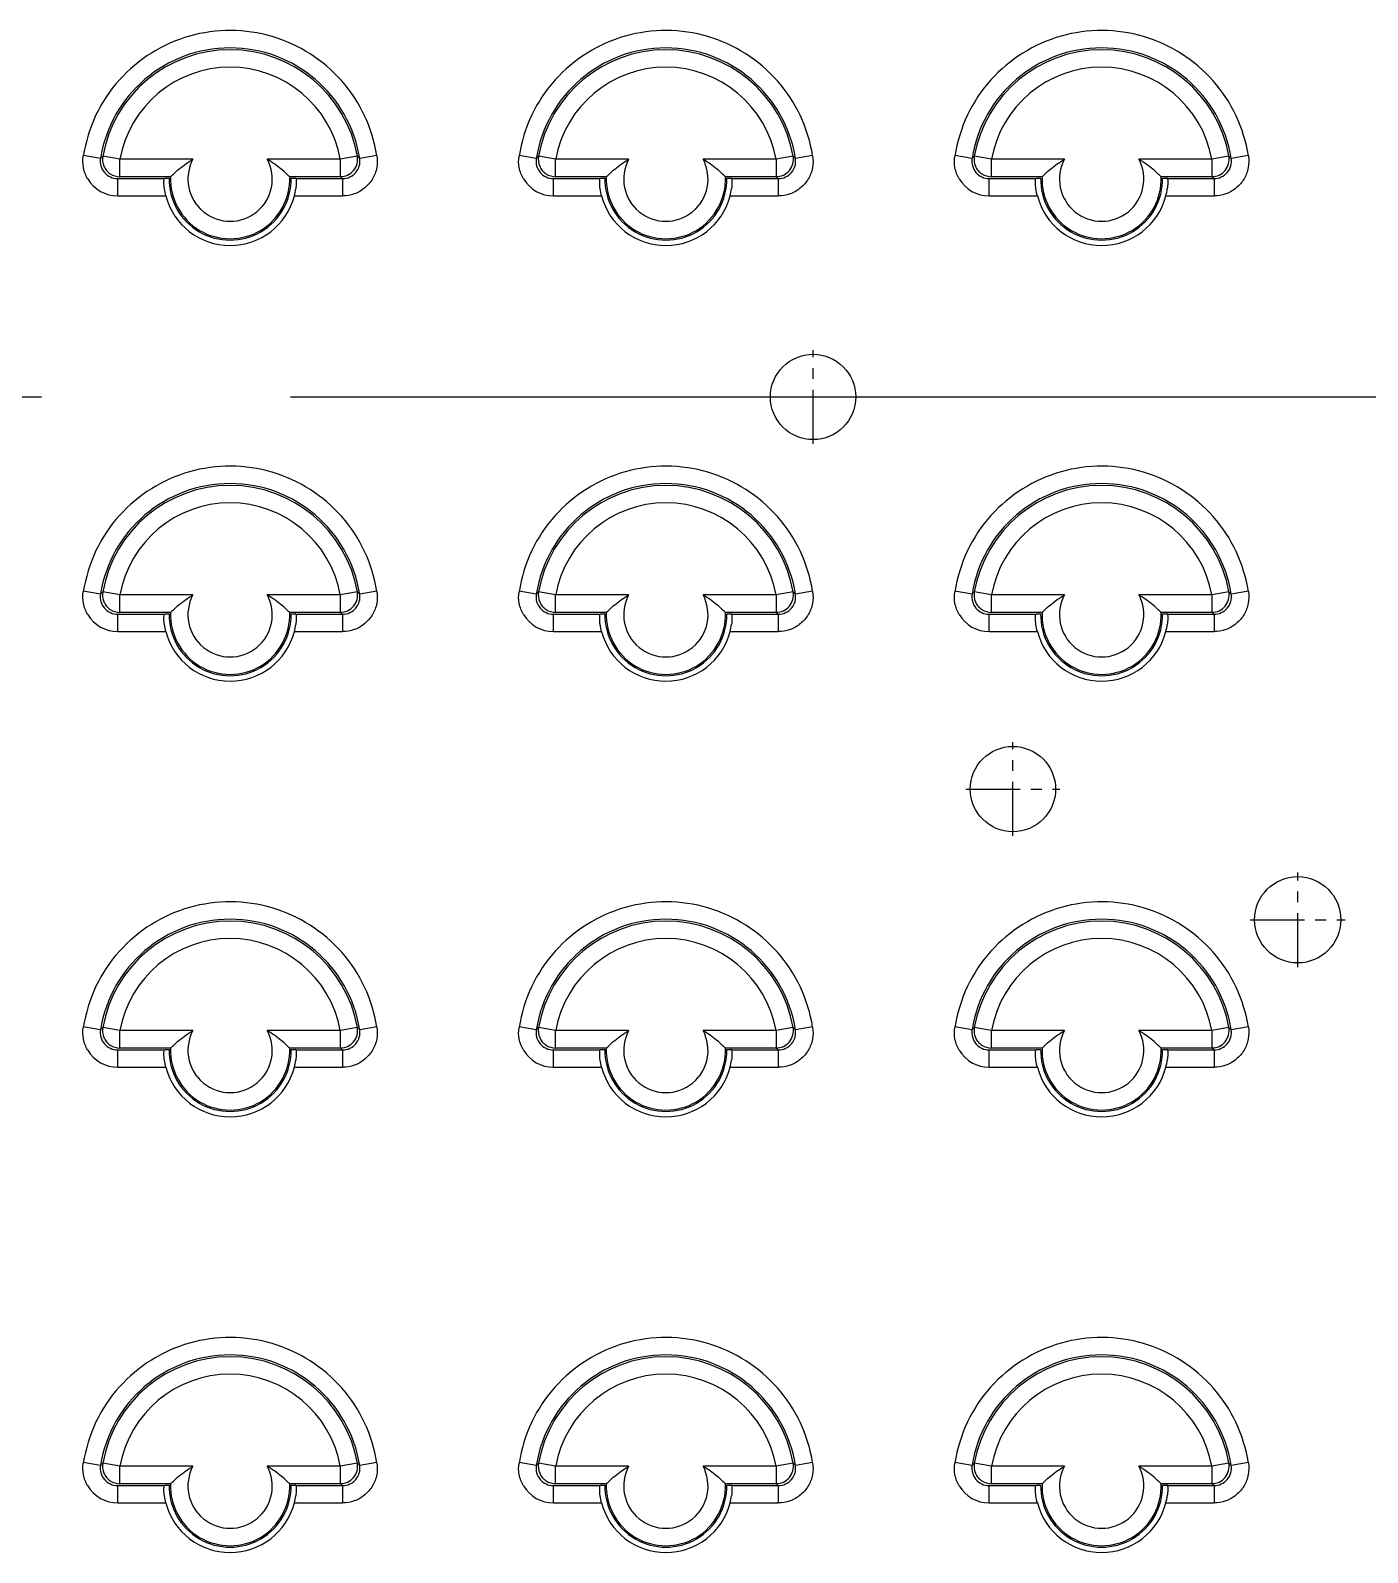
# Model space of a CAD drawing. Header units: millimetres. Extents: x 2151 to 2806, y 681 to 1136.
# Drawn here: x 2630.88 to 2661.57, y 843.07 to 878.01 of the extents above; entities that cross this region are included whole.
import ezdxf

# ---------------------------------------------------------------- set-up
doc = ezdxf.new("R2010")
doc.units = ezdxf.units.MM
doc.linetypes.add('CENTER', pattern=[50.8, 31.75, -6.35, 6.35, -6.35])

msp = doc.modelspace()

# ---------------------------------------------------------------- linework, layer by layer
at = {"color": 7, "linetype": 'Continuous'}
for p, q in [((2632.489, 875.072), (2632.094, 875.136)), ((2632.934, 875.052), (2632.541, 875.123)), ((2634.608, 875.052), (2632.934, 875.052)), ((2632.934, 874.652), (2632.934, 875.052)), ((2637.99, 875.052), (2636.317, 875.052)), ((2638.385, 875.123), (2637.991, 875.052)), ((2637.991, 875.052), (2637.991, 874.652)), ((2638.831, 875.136), (2638.437, 875.072)), ((2642.489, 875.072), (2642.094, 875.136)), ((2642.934, 875.052), (2642.541, 875.123)), ((2644.608, 875.052), (2642.934, 875.052)), ((2642.934, 874.652), (2642.934, 875.052)), ((2647.99, 875.052), (2646.317, 875.052)), ((2648.385, 875.123), (2647.991, 875.052)), ((2647.991, 875.052), (2647.991, 874.652)), ((2648.831, 875.136), (2648.437, 875.072)), ((2652.489, 875.072), (2652.094, 875.136)), ((2652.934, 875.052), (2652.541, 875.123)), ((2654.608, 875.052), (2652.934, 875.052)), ((2652.934, 874.652), (2652.934, 875.052)), ((2657.99, 875.052), (2656.317, 875.052)), ((2658.385, 875.123), (2657.991, 875.052)), ((2657.991, 875.052), (2657.991, 874.652)), ((2658.831, 875.136), (2658.437, 875.072)), ((2632.883, 874.609), (2633.952, 874.609)), ((2632.883, 874.21), (2632.883, 874.609)), ((2634.096, 874.652), (2632.934, 874.652)), ((2633.963, 874.62), (2634.063, 874.62)), ((2637.991, 874.652), (2636.83, 874.652)), ((2636.862, 874.62), (2636.962, 874.62)), ((2636.974, 874.609), (2638.042, 874.609)), ((2638.042, 874.609), (2638.042, 874.21)), ((2642.883, 874.609), (2643.952, 874.609)), ((2642.883, 874.21), (2642.883, 874.609)), ((2644.096, 874.652), (2642.934, 874.652)), ((2643.963, 874.62), (2644.063, 874.62)), ((2647.991, 874.652), (2646.83, 874.652)), ((2646.862, 874.62), (2646.962, 874.62)), ((2646.974, 874.609), (2648.042, 874.609)), ((2648.042, 874.609), (2648.042, 874.21)), ((2652.883, 874.609), (2653.952, 874.609)), ((2652.883, 874.21), (2652.883, 874.609)), ((2654.096, 874.652), (2652.934, 874.652)), ((2653.963, 874.62), (2654.063, 874.62)), ((2657.991, 874.652), (2656.83, 874.652)), ((2656.862, 874.62), (2656.962, 874.62)), ((2656.974, 874.609), (2658.042, 874.609)), ((2658.042, 874.609), (2658.042, 874.21)), ((2632.883, 874.21), (2633.988, 874.21)), ((2636.937, 874.21), (2638.042, 874.21)), ((2642.883, 874.21), (2643.988, 874.21)), ((2646.937, 874.21), (2648.042, 874.21)), ((2652.883, 874.21), (2653.988, 874.21)), ((2656.937, 874.21), (2658.042, 874.21)), ((2632.489, 865.072), (2632.094, 865.136)), ((2632.934, 865.052), (2632.541, 865.123)), ((2638.385, 865.123), (2637.991, 865.052)), ((2638.831, 865.136), (2638.437, 865.072)), ((2642.489, 865.072), (2642.094, 865.136)), ((2642.934, 865.052), (2642.541, 865.123)), ((2648.385, 865.123), (2647.991, 865.052)), ((2648.831, 865.136), (2648.437, 865.072)), ((2652.489, 865.072), (2652.094, 865.136)), ((2652.934, 865.052), (2652.541, 865.123)), ((2658.385, 865.123), (2657.991, 865.052)), ((2658.831, 865.136), (2658.437, 865.072)), ((2634.608, 865.052), (2632.934, 865.052)), ((2632.934, 864.652), (2632.934, 865.052)), ((2637.99, 865.052), (2636.317, 865.052)), ((2637.991, 865.052), (2637.991, 864.652)), ((2644.608, 865.052), (2642.934, 865.052)), ((2642.934, 864.652), (2642.934, 865.052)), ((2647.99, 865.052), (2646.317, 865.052)), ((2647.991, 865.052), (2647.991, 864.652)), ((2654.608, 865.052), (2652.934, 865.052)), ((2652.934, 864.652), (2652.934, 865.052)), ((2657.99, 865.052), (2656.317, 865.052)), ((2657.991, 865.052), (2657.991, 864.652)), ((2632.883, 864.609), (2633.952, 864.609)), ((2632.883, 864.21), (2632.883, 864.609)), ((2634.096, 864.652), (2632.934, 864.652)), ((2633.963, 864.62), (2634.063, 864.62)), ((2637.991, 864.652), (2636.83, 864.652)), ((2636.862, 864.62), (2636.962, 864.62)), ((2636.974, 864.609), (2638.042, 864.609)), ((2638.042, 864.609), (2638.042, 864.21)), ((2642.883, 864.609), (2643.952, 864.609)), ((2642.883, 864.21), (2642.883, 864.609)), ((2644.096, 864.652), (2642.934, 864.652)), ((2643.963, 864.62), (2644.063, 864.62)), ((2647.991, 864.652), (2646.83, 864.652)), ((2646.862, 864.62), (2646.962, 864.62)), ((2646.974, 864.609), (2648.042, 864.609)), ((2648.042, 864.609), (2648.042, 864.21)), ((2652.883, 864.609), (2653.952, 864.609)), ((2652.883, 864.21), (2652.883, 864.609)), ((2654.096, 864.652), (2652.934, 864.652)), ((2653.963, 864.62), (2654.063, 864.62)), ((2657.991, 864.652), (2656.83, 864.652)), ((2656.862, 864.62), (2656.962, 864.62)), ((2656.974, 864.609), (2658.042, 864.609)), ((2658.042, 864.609), (2658.042, 864.21)), ((2632.883, 864.21), (2633.988, 864.21)), ((2636.937, 864.21), (2638.042, 864.21)), ((2642.883, 864.21), (2643.988, 864.21)), ((2646.937, 864.21), (2648.042, 864.21)), ((2652.883, 864.21), (2653.988, 864.21)), ((2656.937, 864.21), (2658.042, 864.21)), ((2632.489, 855.072), (2632.094, 855.136)), ((2632.934, 855.052), (2632.541, 855.123)), ((2634.608, 855.052), (2632.934, 855.052)), ((2632.934, 854.652), (2632.934, 855.052)), ((2637.99, 855.052), (2636.317, 855.052)), ((2638.385, 855.123), (2637.991, 855.052)), ((2637.991, 855.052), (2637.991, 854.652)), ((2638.831, 855.136), (2638.437, 855.072)), ((2642.489, 855.072), (2642.094, 855.136)), ((2642.934, 855.052), (2642.541, 855.123)), ((2644.608, 855.052), (2642.934, 855.052)), ((2642.934, 854.652), (2642.934, 855.052)), ((2647.99, 855.052), (2646.317, 855.052)), ((2648.385, 855.123), (2647.991, 855.052)), ((2647.991, 855.052), (2647.991, 854.652)), ((2648.831, 855.136), (2648.437, 855.072)), ((2652.489, 855.072), (2652.094, 855.136)), ((2652.934, 855.052), (2652.541, 855.123)), ((2654.608, 855.052), (2652.934, 855.052)), ((2652.934, 854.652), (2652.934, 855.052)), ((2657.99, 855.052), (2656.317, 855.052)), ((2658.385, 855.123), (2657.991, 855.052)), ((2657.991, 855.052), (2657.991, 854.652)), ((2658.831, 855.136), (2658.437, 855.072)), ((2632.883, 854.609), (2633.952, 854.609)), ((2632.883, 854.21), (2632.883, 854.609)), ((2634.096, 854.652), (2632.934, 854.652)), ((2633.963, 854.62), (2634.063, 854.62)), ((2637.991, 854.652), (2636.83, 854.652)), ((2636.862, 854.62), (2636.962, 854.62)), ((2636.974, 854.609), (2638.042, 854.609)), ((2638.042, 854.609), (2638.042, 854.21)), ((2642.883, 854.609), (2643.952, 854.609)), ((2642.883, 854.21), (2642.883, 854.609)), ((2644.096, 854.652), (2642.934, 854.652)), ((2643.963, 854.62), (2644.063, 854.62)), ((2647.991, 854.652), (2646.83, 854.652)), ((2646.862, 854.62), (2646.962, 854.62)), ((2646.974, 854.609), (2648.042, 854.609)), ((2648.042, 854.609), (2648.042, 854.21)), ((2652.883, 854.609), (2653.952, 854.609)), ((2652.883, 854.21), (2652.883, 854.609)), ((2654.096, 854.652), (2652.934, 854.652)), ((2653.963, 854.62), (2654.063, 854.62)), ((2657.991, 854.652), (2656.83, 854.652)), ((2656.862, 854.62), (2656.962, 854.62)), ((2656.974, 854.609), (2658.042, 854.609)), ((2658.042, 854.609), (2658.042, 854.21)), ((2632.883, 854.21), (2633.988, 854.21)), ((2636.937, 854.21), (2638.042, 854.21)), ((2642.883, 854.21), (2643.988, 854.21)), ((2646.937, 854.21), (2648.042, 854.21)), ((2652.883, 854.21), (2653.988, 854.21)), ((2656.937, 854.21), (2658.042, 854.21)), ((2632.489, 845.072), (2632.094, 845.136)), ((2632.934, 845.052), (2632.541, 845.123)), ((2634.608, 845.052), (2632.934, 845.052)), ((2632.934, 844.652), (2632.934, 845.052)), ((2637.99, 845.052), (2636.317, 845.052)), ((2638.385, 845.123), (2637.991, 845.052)), ((2637.991, 845.052), (2637.991, 844.652)), ((2638.831, 845.136), (2638.437, 845.072)), ((2642.489, 845.072), (2642.094, 845.136)), ((2642.934, 845.052), (2642.541, 845.123)), ((2644.608, 845.052), (2642.934, 845.052)), ((2642.934, 844.652), (2642.934, 845.052)), ((2647.99, 845.052), (2646.317, 845.052)), ((2648.385, 845.123), (2647.991, 845.052)), ((2647.991, 845.052), (2647.991, 844.652)), ((2648.831, 845.136), (2648.437, 845.072)), ((2652.489, 845.072), (2652.094, 845.136)), ((2652.934, 845.052), (2652.541, 845.123)), ((2654.608, 845.052), (2652.934, 845.052)), ((2652.934, 844.652), (2652.934, 845.052)), ((2657.99, 845.052), (2656.317, 845.052)), ((2658.385, 845.123), (2657.991, 845.052)), ((2657.991, 845.052), (2657.991, 844.652)), ((2658.831, 845.136), (2658.437, 845.072)), ((2632.883, 844.609), (2633.952, 844.609)), ((2632.883, 844.21), (2632.883, 844.609)), ((2634.096, 844.652), (2632.934, 844.652)), ((2633.963, 844.62), (2634.063, 844.62)), ((2637.991, 844.652), (2636.83, 844.652)), ((2636.862, 844.62), (2636.962, 844.62)), ((2636.974, 844.609), (2638.042, 844.609)), ((2638.042, 844.609), (2638.042, 844.21)), ((2642.883, 844.609), (2643.952, 844.609)), ((2642.883, 844.21), (2642.883, 844.609)), ((2644.096, 844.652), (2642.934, 844.652)), ((2643.963, 844.62), (2644.063, 844.62)), ((2647.991, 844.652), (2646.83, 844.652)), ((2646.862, 844.62), (2646.962, 844.62)), ((2646.974, 844.609), (2648.042, 844.609)), ((2648.042, 844.609), (2648.042, 844.21)), ((2652.883, 844.609), (2653.952, 844.609)), ((2652.883, 844.21), (2652.883, 844.609)), ((2654.096, 844.652), (2652.934, 844.652)), ((2653.963, 844.62), (2654.063, 844.62)), ((2657.991, 844.652), (2656.83, 844.652)), ((2656.862, 844.62), (2656.962, 844.62)), ((2656.974, 844.609), (2658.042, 844.609)), ((2658.042, 844.609), (2658.042, 844.21)), ((2632.883, 844.21), (2633.988, 844.21)), ((2636.937, 844.21), (2638.042, 844.21)), ((2642.883, 844.21), (2643.988, 844.21)), ((2646.937, 844.21), (2648.042, 844.21)), ((2652.883, 844.21), (2653.988, 844.21)), ((2656.937, 844.21), (2658.042, 844.21))]:
    msp.add_line(p, q, dxfattribs=at)
at = {"color": 1, "linetype": 'CENTER', "ltscale": 0.039162}
for p, q in [((2648.841, 868.519), (2648.841, 870.673)), ((2647.764, 869.596), (2649.918, 869.596)), ((2653.427, 859.519), (2653.427, 861.673)), ((2652.35, 860.596), (2654.504, 860.596)), ((2659.963, 856.507), (2659.963, 858.684)), ((2658.874, 857.596), (2661.051, 857.596))]:
    msp.add_line(p, q, dxfattribs=at)
at = {"color": 1, "linetype": 'CENTER', "ltscale": 0.9}
msp.add_line((2499.688, 869.596), (2726.342, 869.596), dxfattribs=at)
at = {"color": 7, "linetype": 'Continuous'}
for centre in [(2648.841, 869.596), (2653.427, 860.596)]:
    msp.add_circle(centre, 0.979, dxfattribs=at)
at = {"color": 3, "linetype": 'Continuous'}
msp.add_circle((2659.963, 857.596), 0.99, dxfattribs=at)
at = {"color": 7, "linetype": 'Continuous'}
for centre, radius, start, end in [((2635.463, 874.596), 3.012, 9.1024, 170.8976), ((2635.463, 874.596), 2.969, 10.2257, 169.7742), ((2645.463, 874.596), 3.012, 9.1024, 170.8976), ((2645.463, 874.596), 2.969, 10.2257, 169.7742), ((2655.463, 874.596), 3.012, 9.1024, 170.8976), ((2655.463, 874.596), 2.969, 10.2257, 169.7742), ((2635.463, 874.596), 2.569, 10.2285, 169.7732), ((2645.463, 874.596), 2.569, 10.2285, 169.7732), ((2655.463, 874.596), 2.569, 10.2285, 169.7732), ((2632.882, 875.008), 0.399, 170.8764, 270.1536), ((2637.946, 869.504), 7.797, 133.8922, 134.426), ((2635.463, 874.596), 0.968, 151.8984, 28.1016), ((2637.99, 875.053), 0.4, 270.104, 10.1219), ((2638.043, 875.008), 0.399, 269.8554, 9.2464), ((2633.102, 869.63), 7.621, 45.5706, 46.1167), ((2642.882, 875.008), 0.399, 170.8764, 270.1536), ((2647.946, 869.504), 7.797, 133.8922, 134.426), ((2645.463, 874.596), 0.968, 151.8984, 28.1016), ((2647.99, 875.053), 0.4, 270.104, 10.1219), ((2648.043, 875.008), 0.399, 269.8554, 9.2464), ((2643.102, 869.63), 7.621, 45.5706, 46.1167), ((2652.882, 875.008), 0.399, 170.8764, 270.1536), ((2657.946, 869.504), 7.797, 133.8922, 134.426), ((2655.463, 874.596), 0.968, 151.8984, 28.1016), ((2657.99, 875.053), 0.4, 270.104, 10.1219), ((2658.043, 875.008), 0.399, 269.8554, 9.2464), ((2653.102, 869.63), 7.621, 45.5706, 46.1167), ((2632.884, 875.01), 0.8, 210.5745, 269.9782), ((2635.463, 874.596), 1.4, 178.9995, 1.0005), ((2635.463, 874.596), 1.368, 177.6389, 2.3611), ((2633.995, 871.604), 4.232, 45.2554, 45.4667), ((2633.525, 869.31), 6.963, 49.5552, 50.1022), ((2642.884, 875.01), 0.8, 210.5745, 269.9782), ((2645.463, 874.596), 1.4, 178.9995, 1.0005), ((2645.463, 874.596), 1.368, 177.6389, 2.3611), ((2643.995, 871.604), 4.232, 45.2554, 45.4667), ((2643.525, 869.31), 6.963, 49.5552, 50.1022), ((2652.884, 875.01), 0.8, 210.5745, 269.9782), ((2655.463, 874.596), 1.4, 178.9995, 1.0005), ((2655.463, 874.596), 1.368, 177.6389, 2.3611), ((2653.995, 871.604), 4.232, 45.2554, 45.4667), ((2653.525, 869.31), 6.963, 49.5552, 50.1022), ((2635.463, 874.596), 1.524, 194.6781, 345.3219), ((2635.662, 874.545), 1.319, 345.2528, 352.688), ((2645.463, 874.596), 1.524, 194.6781, 345.3219), ((2645.662, 874.545), 1.319, 345.2528, 352.688), ((2655.463, 874.596), 1.524, 194.6781, 345.3219), ((2655.662, 874.545), 1.319, 345.2528, 352.688), ((2635.463, 864.596), 3.012, 9.1024, 170.8976), ((2635.463, 864.596), 2.969, 10.2257, 169.7742), ((2645.463, 864.596), 3.012, 9.1024, 170.8976), ((2645.463, 864.596), 2.969, 10.2257, 169.7742), ((2655.463, 864.596), 3.012, 9.1024, 170.8976), ((2655.463, 864.596), 2.969, 10.2257, 169.7742), ((2635.463, 864.596), 2.569, 10.2285, 169.7732), ((2645.463, 864.596), 2.569, 10.2285, 169.7732), ((2655.463, 864.596), 2.569, 10.2285, 169.7732), ((2632.882, 865.008), 0.399, 170.8764, 270.1536), ((2637.946, 859.504), 7.797, 133.8922, 134.426), ((2637.99, 865.053), 0.4, 270.104, 10.1219), ((2638.043, 865.008), 0.399, 269.8554, 9.2464), ((2633.102, 859.63), 7.621, 45.5706, 46.1167), ((2642.882, 865.008), 0.399, 170.8764, 270.1536), ((2647.946, 859.504), 7.797, 133.8922, 134.426), ((2647.99, 865.053), 0.4, 270.104, 10.1219), ((2648.043, 865.008), 0.399, 269.8554, 9.2464), ((2643.102, 859.63), 7.621, 45.5706, 46.1167), ((2652.882, 865.008), 0.399, 170.8764, 270.1536), ((2657.946, 859.504), 7.797, 133.8922, 134.426), ((2657.99, 865.053), 0.4, 270.104, 10.1219), ((2658.043, 865.008), 0.399, 269.8554, 9.2464), ((2653.102, 859.63), 7.621, 45.5706, 46.1167), ((2635.463, 864.596), 0.968, 151.8984, 28.1016), ((2645.463, 864.596), 0.968, 151.8984, 28.1016), ((2655.463, 864.596), 0.968, 151.8984, 28.1016), ((2632.884, 865.01), 0.8, 210.5745, 269.9782), ((2635.463, 864.596), 1.4, 178.9995, 1.0005), ((2635.463, 864.596), 1.368, 177.6389, 2.3611), ((2635.662, 864.545), 1.319, 345.2528, 352.688), ((2633.995, 861.604), 4.232, 45.2554, 45.4667), ((2633.525, 859.31), 6.963, 49.5552, 50.1022), ((2642.884, 865.01), 0.8, 210.5745, 269.9782), ((2645.463, 864.596), 1.4, 178.9995, 1.0005), ((2645.463, 864.596), 1.368, 177.6389, 2.3611), ((2645.662, 864.545), 1.319, 345.2528, 352.688), ((2643.995, 861.604), 4.232, 45.2554, 45.4667), ((2643.525, 859.31), 6.963, 49.5552, 50.1022), ((2652.884, 865.01), 0.8, 210.5745, 269.9782), ((2655.463, 864.596), 1.4, 178.9995, 1.0005), ((2655.463, 864.596), 1.368, 177.6389, 2.3611), ((2655.662, 864.545), 1.319, 345.2528, 352.688), ((2653.995, 861.604), 4.232, 45.2554, 45.4667), ((2653.525, 859.31), 6.963, 49.5552, 50.1022), ((2635.463, 864.596), 1.524, 194.6781, 345.3219), ((2645.463, 864.596), 1.524, 194.6781, 345.3219), ((2655.463, 864.596), 1.524, 194.6781, 345.3219), ((2635.463, 854.596), 3.012, 9.1024, 170.8976), ((2635.463, 854.596), 2.969, 10.2257, 169.7742), ((2645.463, 854.596), 3.012, 9.1024, 170.8976), ((2645.463, 854.596), 2.969, 10.2257, 169.7742), ((2655.463, 854.596), 3.012, 9.1024, 170.8976), ((2655.463, 854.596), 2.969, 10.2257, 169.7742), ((2635.463, 854.596), 2.569, 10.2285, 169.7732), ((2645.463, 854.596), 2.569, 10.2285, 169.7732), ((2655.463, 854.596), 2.569, 10.2285, 169.7732), ((2632.882, 855.008), 0.399, 170.8764, 270.1536), ((2637.946, 849.504), 7.797, 133.8922, 134.426), ((2635.463, 854.596), 0.968, 151.8984, 28.1016), ((2637.99, 855.053), 0.4, 270.104, 10.1219), ((2638.043, 855.008), 0.399, 269.8554, 9.2464), ((2633.102, 849.63), 7.621, 45.5706, 46.1167), ((2642.882, 855.008), 0.399, 170.8764, 270.1536), ((2647.946, 849.504), 7.797, 133.8922, 134.426), ((2645.463, 854.596), 0.968, 151.8984, 28.1016), ((2647.99, 855.053), 0.4, 270.104, 10.1219), ((2648.043, 855.008), 0.399, 269.8554, 9.2464), ((2643.102, 849.63), 7.621, 45.5706, 46.1167), ((2652.882, 855.008), 0.399, 170.8764, 270.1536), ((2657.946, 849.504), 7.797, 133.8922, 134.426), ((2655.463, 854.596), 0.968, 151.8984, 28.1016), ((2657.99, 855.053), 0.4, 270.104, 10.1219), ((2658.043, 855.008), 0.399, 269.8554, 9.2464), ((2653.102, 849.63), 7.621, 45.5706, 46.1167), ((2632.884, 855.01), 0.8, 210.5745, 269.9782), ((2635.463, 854.596), 1.4, 178.9995, 1.0005), ((2635.463, 854.596), 1.368, 177.6389, 2.3611), ((2633.995, 851.604), 4.232, 45.2554, 45.4667), ((2633.525, 849.31), 6.963, 49.5552, 50.1022), ((2642.884, 855.01), 0.8, 210.5745, 269.9782), ((2645.463, 854.596), 1.4, 178.9995, 1.0005), ((2645.463, 854.596), 1.368, 177.6389, 2.3611), ((2643.995, 851.604), 4.232, 45.2554, 45.4667), ((2643.525, 849.31), 6.963, 49.5552, 50.1022), ((2652.884, 855.01), 0.8, 210.5745, 269.9782), ((2655.463, 854.596), 1.4, 178.9995, 1.0005), ((2655.463, 854.596), 1.368, 177.6389, 2.3611), ((2653.995, 851.604), 4.232, 45.2554, 45.4667), ((2653.525, 849.31), 6.963, 49.5552, 50.1022), ((2635.662, 854.545), 1.319, 345.2528, 352.688), ((2645.662, 854.545), 1.319, 345.2528, 352.688), ((2655.662, 854.545), 1.319, 345.2528, 352.688), ((2635.463, 854.596), 1.524, 194.6781, 345.3219), ((2645.463, 854.596), 1.524, 194.6781, 345.3219), ((2655.463, 854.596), 1.524, 194.6781, 345.3219), ((2635.463, 844.596), 3.012, 9.1024, 170.8976), ((2645.463, 844.596), 3.012, 9.1024, 170.8976), ((2655.463, 844.596), 3.012, 9.1024, 170.8976), ((2635.463, 844.596), 2.969, 10.2257, 169.7742), ((2645.463, 844.596), 2.969, 10.2257, 169.7742), ((2655.463, 844.596), 2.969, 10.2257, 169.7742), ((2635.463, 844.596), 2.569, 10.2285, 169.7732), ((2645.463, 844.596), 2.569, 10.2285, 169.7732), ((2655.463, 844.596), 2.569, 10.2285, 169.7732), ((2632.882, 845.008), 0.399, 170.8764, 270.1536), ((2637.946, 839.504), 7.797, 133.8922, 134.426), ((2635.463, 844.596), 0.968, 151.8984, 28.1016), ((2637.99, 845.053), 0.4, 270.104, 10.1219), ((2638.043, 845.008), 0.399, 269.8554, 9.2464), ((2633.102, 839.63), 7.621, 45.5706, 46.1167), ((2642.882, 845.008), 0.399, 170.8764, 270.1536), ((2647.946, 839.504), 7.797, 133.8922, 134.426), ((2645.463, 844.596), 0.968, 151.8984, 28.1016), ((2647.99, 845.053), 0.4, 270.104, 10.1219), ((2648.043, 845.008), 0.399, 269.8554, 9.2464), ((2643.102, 839.63), 7.621, 45.5706, 46.1167), ((2652.882, 845.008), 0.399, 170.8764, 270.1536), ((2657.946, 839.504), 7.797, 133.8922, 134.426), ((2655.463, 844.596), 0.968, 151.8984, 28.1016), ((2657.99, 845.053), 0.4, 270.104, 10.1219), ((2658.043, 845.008), 0.399, 269.8554, 9.2464), ((2653.102, 839.63), 7.621, 45.5706, 46.1167), ((2632.884, 845.01), 0.8, 210.5745, 269.9783), ((2635.463, 844.596), 1.4, 178.9995, 1.0005), ((2635.463, 844.596), 1.368, 177.6389, 2.3611), ((2633.995, 841.604), 4.232, 45.2554, 45.4667), ((2633.525, 839.31), 6.963, 49.5552, 50.1022), ((2642.884, 845.01), 0.8, 210.5745, 269.9782), ((2645.463, 844.596), 1.4, 178.9995, 1.0005), ((2645.463, 844.596), 1.368, 177.6389, 2.3611), ((2643.995, 841.604), 4.232, 45.2554, 45.4667), ((2643.525, 839.31), 6.963, 49.5552, 50.1022), ((2652.884, 845.01), 0.8, 210.5745, 269.9782), ((2655.463, 844.596), 1.4, 178.9995, 1.0005), ((2655.463, 844.596), 1.368, 177.6389, 2.3611), ((2653.995, 841.604), 4.232, 45.2554, 45.4667), ((2653.525, 839.31), 6.963, 49.5552, 50.1022), ((2635.463, 844.596), 1.524, 194.6781, 345.3219), ((2635.662, 844.545), 1.319, 345.2528, 352.688), ((2645.463, 844.596), 1.524, 194.6781, 345.3219), ((2645.662, 844.545), 1.319, 345.2528, 352.688), ((2655.463, 844.596), 1.524, 194.6781, 345.3219), ((2655.662, 844.545), 1.319, 345.2528, 352.688)]:
    msp.add_arc(centre, radius, start, end, dxfattribs=at)
for points, start_tangent, end_tangent in [([(2638.831, 875.133), (2638.549, 876.05), (2638.024, 876.85), (2637.297, 877.472), (2636.426, 877.869), (2635.479, 878.007), (2634.531, 877.878), (2633.656, 877.49), (2632.924, 876.875), (2632.385, 876.069), (2632.094, 875.121)], (-0.1582, 0.987407), (-0.1582, -0.987407)), ([(2648.831, 875.133), (2648.549, 876.05), (2648.024, 876.85), (2647.297, 877.472), (2646.426, 877.869), (2645.479, 878.007), (2644.531, 877.878), (2643.656, 877.49), (2642.924, 876.875), (2642.385, 876.069), (2642.094, 875.121)], (-0.1582, 0.987407), (-0.1582, -0.987407)), ([(2658.831, 875.133), (2658.549, 876.05), (2658.024, 876.85), (2657.297, 877.472), (2656.426, 877.869), (2655.479, 878.007), (2654.531, 877.878), (2653.656, 877.49), (2652.924, 876.875), (2652.385, 876.069), (2652.094, 875.121)], (-0.1582, 0.987407), (-0.1582, -0.987407)), ([(2632.195, 874.603), (2632.098, 874.86), (2632.094, 875.121)], (-0.508458, 0.861087), (0.158023, 0.987435)), ([(2632.541, 875.123), (2632.567, 874.895), (2632.628, 874.796)], (-0.179302, -0.983794), (0.641293, -0.767296)), ([(2634.096, 874.652), (2634.161, 874.713), (2634.29, 874.826), (2634.446, 874.945), (2634.608, 875.052)], (0.721525, 0.692388), (0.857623, 0.514278)), ([(2636.83, 874.652), (2636.764, 874.713), (2636.635, 874.826), (2636.479, 874.945), (2636.317, 875.052)], (-0.721525, 0.692388), (-0.857623, 0.514278)), ([(2638.831, 875.133), (2638.827, 874.86), (2638.731, 874.603), (2638.551, 874.393), (2638.313, 874.257), (2638.042, 874.21)], (0.158024, -0.987435), (-1, -0.000075)), ([(2642.195, 874.603), (2642.098, 874.86), (2642.094, 875.121)], (-0.508458, 0.861087), (0.158023, 0.987435)), ([(2642.541, 875.123), (2642.567, 874.895), (2642.628, 874.796)], (-0.179302, -0.983794), (0.641293, -0.767296)), ([(2644.096, 874.652), (2644.161, 874.713), (2644.29, 874.826), (2644.446, 874.945), (2644.608, 875.052)], (0.721525, 0.692388), (0.857623, 0.514278)), ([(2646.83, 874.652), (2646.764, 874.713), (2646.635, 874.826), (2646.479, 874.945), (2646.317, 875.052)], (-0.721525, 0.692388), (-0.857623, 0.514278)), ([(2648.831, 875.133), (2648.827, 874.86), (2648.731, 874.603), (2648.551, 874.393), (2648.313, 874.257), (2648.042, 874.21)], (0.158024, -0.987435), (-1, -0.000075)), ([(2652.195, 874.603), (2652.098, 874.86), (2652.094, 875.121)], (-0.508458, 0.861087), (0.158023, 0.987435)), ([(2652.541, 875.123), (2652.567, 874.895), (2652.628, 874.796)], (-0.179302, -0.983794), (0.641293, -0.767296)), ([(2654.096, 874.652), (2654.161, 874.713), (2654.29, 874.826), (2654.446, 874.945), (2654.608, 875.052)], (0.721525, 0.692388), (0.857623, 0.514278)), ([(2656.83, 874.652), (2656.764, 874.713), (2656.635, 874.826), (2656.479, 874.945), (2656.317, 875.052)], (-0.721525, 0.692388), (-0.857623, 0.514278)), ([(2658.831, 875.133), (2658.827, 874.86), (2658.731, 874.603), (2658.551, 874.393), (2658.313, 874.257), (2658.042, 874.21)], (0.158024, -0.987435), (-1, -0.000075)), ([(2632.628, 874.796), (2632.714, 874.719), (2632.934, 874.652)], (0.641293, -0.767296), (0.999989, -0.004602)), ([(2633.988, 874.21), (2633.955, 874.377), (2633.945, 874.515), (2633.949, 874.596)], (-0.253388, 0.967365), (0.12877, 0.991674)), ([(2633.949, 874.596), (2633.952, 874.609)], (0.12877, 0.991674), (0.710254, 0.703945)), ([(2636.977, 874.596), (2636.98, 874.515), (2636.97, 874.377)], (0.12877, -0.991674), (-0.125954, -0.992036)), ([(2642.628, 874.796), (2642.714, 874.719), (2642.934, 874.652)], (0.641293, -0.767296), (0.999989, -0.004602)), ([(2643.988, 874.21), (2643.955, 874.377), (2643.945, 874.515), (2643.949, 874.596)], (-0.253388, 0.967365), (0.12877, 0.991674)), ([(2643.949, 874.596), (2643.952, 874.609)], (0.12877, 0.991674), (0.710254, 0.703945)), ([(2646.977, 874.596), (2646.98, 874.515), (2646.97, 874.377)], (0.12877, -0.991674), (-0.125954, -0.992036)), ([(2652.628, 874.796), (2652.714, 874.719), (2652.934, 874.652)], (0.641293, -0.767296), (0.999989, -0.004602)), ([(2653.988, 874.21), (2653.955, 874.377), (2653.945, 874.515), (2653.949, 874.596)], (-0.253388, 0.967365), (0.12877, 0.991674)), ([(2653.949, 874.596), (2653.952, 874.609)], (0.12877, 0.991674), (0.710254, 0.703945)), ([(2656.977, 874.596), (2656.98, 874.515), (2656.97, 874.377)], (0.12877, -0.991674), (-0.125954, -0.992036)), ([(2638.831, 865.133), (2638.549, 866.05), (2638.024, 866.85), (2637.297, 867.472), (2636.426, 867.869), (2635.479, 868.007), (2634.531, 867.878), (2633.656, 867.49), (2632.924, 866.875), (2632.385, 866.069), (2632.094, 865.121)], (-0.1582, 0.987407), (-0.1582, -0.987407)), ([(2648.831, 865.133), (2648.549, 866.05), (2648.024, 866.85), (2647.297, 867.472), (2646.426, 867.869), (2645.479, 868.007), (2644.531, 867.878), (2643.656, 867.49), (2642.924, 866.875), (2642.385, 866.069), (2642.094, 865.121)], (-0.1582, 0.987407), (-0.1582, -0.987407)), ([(2658.831, 865.133), (2658.549, 866.05), (2658.024, 866.85), (2657.297, 867.472), (2656.426, 867.869), (2655.479, 868.007), (2654.531, 867.878), (2653.656, 867.49), (2652.924, 866.875), (2652.385, 866.069), (2652.094, 865.121)], (-0.1582, 0.987407), (-0.1582, -0.987407)), ([(2632.195, 864.603), (2632.098, 864.86), (2632.094, 865.121)], (-0.508458, 0.861087), (0.158023, 0.987435)), ([(2632.541, 865.123), (2632.567, 864.895), (2632.628, 864.796)], (-0.179302, -0.983794), (0.641293, -0.767296)), ([(2638.831, 865.133), (2638.827, 864.86), (2638.731, 864.603), (2638.551, 864.393), (2638.313, 864.257), (2638.042, 864.21)], (0.158024, -0.987435), (-1, -0.000075)), ([(2642.195, 864.603), (2642.098, 864.86), (2642.094, 865.121)], (-0.508458, 0.861087), (0.158023, 0.987435)), ([(2642.541, 865.123), (2642.567, 864.895), (2642.628, 864.796)], (-0.179302, -0.983794), (0.641293, -0.767296)), ([(2648.831, 865.133), (2648.827, 864.86), (2648.731, 864.603), (2648.551, 864.393), (2648.313, 864.257), (2648.042, 864.21)], (0.158024, -0.987435), (-1, -0.000075)), ([(2652.195, 864.603), (2652.098, 864.86), (2652.094, 865.121)], (-0.508458, 0.861087), (0.158023, 0.987435)), ([(2652.541, 865.123), (2652.567, 864.895), (2652.628, 864.796)], (-0.179302, -0.983794), (0.641293, -0.767296)), ([(2658.831, 865.133), (2658.827, 864.86), (2658.731, 864.603), (2658.551, 864.393), (2658.313, 864.257), (2658.042, 864.21)], (0.158024, -0.987435), (-1, -0.000075)), ([(2632.628, 864.796), (2632.714, 864.719), (2632.934, 864.652)], (0.641293, -0.767296), (0.999989, -0.004602)), ([(2634.096, 864.652), (2634.161, 864.713), (2634.29, 864.826), (2634.446, 864.945), (2634.608, 865.052)], (0.721525, 0.692388), (0.857623, 0.514278)), ([(2636.83, 864.652), (2636.764, 864.713), (2636.635, 864.826), (2636.479, 864.945), (2636.317, 865.052)], (-0.721525, 0.692388), (-0.857623, 0.514278)), ([(2642.628, 864.796), (2642.714, 864.719), (2642.934, 864.652)], (0.641293, -0.767296), (0.999989, -0.004602)), ([(2644.096, 864.652), (2644.161, 864.713), (2644.29, 864.826), (2644.446, 864.945), (2644.608, 865.052)], (0.721525, 0.692388), (0.857623, 0.514278)), ([(2646.83, 864.652), (2646.764, 864.713), (2646.635, 864.826), (2646.479, 864.945), (2646.317, 865.052)], (-0.721525, 0.692388), (-0.857623, 0.514278)), ([(2652.628, 864.796), (2652.714, 864.719), (2652.934, 864.652)], (0.641293, -0.767296), (0.999989, -0.004602)), ([(2654.096, 864.652), (2654.161, 864.713), (2654.29, 864.826), (2654.446, 864.945), (2654.608, 865.052)], (0.721525, 0.692388), (0.857623, 0.514278)), ([(2656.83, 864.652), (2656.764, 864.713), (2656.635, 864.826), (2656.479, 864.945), (2656.317, 865.052)], (-0.721525, 0.692388), (-0.857623, 0.514278)), ([(2633.988, 864.21), (2633.955, 864.377), (2633.945, 864.515), (2633.949, 864.596)], (-0.253388, 0.967365), (0.12877, 0.991674)), ([(2633.949, 864.596), (2633.952, 864.609)], (0.12877, 0.991674), (0.710254, 0.703945)), ([(2636.977, 864.596), (2636.98, 864.515), (2636.97, 864.377)], (0.12877, -0.991674), (-0.125954, -0.992036)), ([(2643.988, 864.21), (2643.955, 864.377), (2643.945, 864.515), (2643.949, 864.596)], (-0.253388, 0.967365), (0.12877, 0.991674)), ([(2643.949, 864.596), (2643.952, 864.609)], (0.12877, 0.991674), (0.710254, 0.703945)), ([(2646.977, 864.596), (2646.98, 864.515), (2646.97, 864.377)], (0.12877, -0.991674), (-0.125954, -0.992036)), ([(2653.988, 864.21), (2653.955, 864.377), (2653.945, 864.515), (2653.949, 864.596)], (-0.253388, 0.967365), (0.12877, 0.991674)), ([(2653.949, 864.596), (2653.952, 864.609)], (0.12877, 0.991674), (0.710254, 0.703945)), ([(2656.977, 864.596), (2656.98, 864.515), (2656.97, 864.377)], (0.12877, -0.991674), (-0.125954, -0.992036)), ([(2638.831, 855.133), (2638.549, 856.05), (2638.024, 856.85), (2637.297, 857.472), (2636.426, 857.869), (2635.479, 858.007), (2634.531, 857.878), (2633.656, 857.49), (2632.924, 856.875), (2632.385, 856.069), (2632.094, 855.121)], (-0.1582, 0.987407), (-0.1582, -0.987407)), ([(2648.831, 855.133), (2648.549, 856.05), (2648.024, 856.85), (2647.297, 857.472), (2646.426, 857.869), (2645.479, 858.007), (2644.531, 857.878), (2643.656, 857.49), (2642.924, 856.875), (2642.385, 856.069), (2642.094, 855.121)], (-0.1582, 0.987407), (-0.1582, -0.987407)), ([(2658.831, 855.133), (2658.549, 856.05), (2658.024, 856.85), (2657.297, 857.472), (2656.426, 857.869), (2655.479, 858.007), (2654.531, 857.878), (2653.656, 857.49), (2652.924, 856.875), (2652.385, 856.069), (2652.094, 855.121)], (-0.1582, 0.987407), (-0.1582, -0.987407)), ([(2632.195, 854.603), (2632.098, 854.86), (2632.094, 855.121)], (-0.508458, 0.861087), (0.158023, 0.987435)), ([(2632.541, 855.123), (2632.567, 854.895), (2632.628, 854.796)], (-0.179302, -0.983794), (0.641293, -0.767296)), ([(2634.096, 854.652), (2634.161, 854.713), (2634.29, 854.826), (2634.446, 854.945), (2634.608, 855.052)], (0.721525, 0.692388), (0.857623, 0.514278)), ([(2636.83, 854.652), (2636.764, 854.713), (2636.635, 854.826), (2636.479, 854.945), (2636.317, 855.052)], (-0.721525, 0.692388), (-0.857623, 0.514278)), ([(2638.831, 855.133), (2638.827, 854.86), (2638.731, 854.603), (2638.551, 854.393), (2638.313, 854.257), (2638.042, 854.21)], (0.158024, -0.987435), (-1, -0.000075)), ([(2642.195, 854.603), (2642.098, 854.86), (2642.094, 855.121)], (-0.508458, 0.861087), (0.158023, 0.987435)), ([(2642.541, 855.123), (2642.567, 854.895), (2642.628, 854.796)], (-0.179302, -0.983794), (0.641293, -0.767296)), ([(2644.096, 854.652), (2644.161, 854.713), (2644.29, 854.826), (2644.446, 854.945), (2644.608, 855.052)], (0.721525, 0.692388), (0.857623, 0.514278)), ([(2646.83, 854.652), (2646.764, 854.713), (2646.635, 854.826), (2646.479, 854.945), (2646.317, 855.052)], (-0.721525, 0.692388), (-0.857623, 0.514278)), ([(2648.831, 855.133), (2648.827, 854.86), (2648.731, 854.603), (2648.551, 854.393), (2648.313, 854.257), (2648.042, 854.21)], (0.158024, -0.987435), (-1, -0.000075)), ([(2652.195, 854.603), (2652.098, 854.86), (2652.094, 855.121)], (-0.508458, 0.861087), (0.158023, 0.987435)), ([(2652.541, 855.123), (2652.567, 854.895), (2652.628, 854.796)], (-0.179302, -0.983794), (0.641293, -0.767296)), ([(2654.096, 854.652), (2654.161, 854.713), (2654.29, 854.826), (2654.446, 854.945), (2654.608, 855.052)], (0.721525, 0.692388), (0.857623, 0.514278)), ([(2656.83, 854.652), (2656.764, 854.713), (2656.635, 854.826), (2656.479, 854.945), (2656.317, 855.052)], (-0.721525, 0.692388), (-0.857623, 0.514278)), ([(2658.831, 855.133), (2658.827, 854.86), (2658.731, 854.603), (2658.551, 854.393), (2658.313, 854.257), (2658.042, 854.21)], (0.158024, -0.987435), (-1, -0.000075)), ([(2632.628, 854.796), (2632.714, 854.719), (2632.934, 854.652)], (0.641293, -0.767296), (0.999989, -0.004602)), ([(2633.988, 854.21), (2633.955, 854.377), (2633.945, 854.515), (2633.949, 854.596)], (-0.253388, 0.967365), (0.12877, 0.991674)), ([(2633.949, 854.596), (2633.952, 854.609)], (0.12877, 0.991674), (0.710254, 0.703945)), ([(2636.977, 854.596), (2636.98, 854.515), (2636.97, 854.377)], (0.12877, -0.991674), (-0.125954, -0.992036)), ([(2642.628, 854.796), (2642.714, 854.719), (2642.934, 854.652)], (0.641293, -0.767296), (0.999989, -0.004602)), ([(2643.988, 854.21), (2643.955, 854.377), (2643.945, 854.515), (2643.949, 854.596)], (-0.253388, 0.967365), (0.12877, 0.991674)), ([(2643.949, 854.596), (2643.952, 854.609)], (0.12877, 0.991674), (0.710254, 0.703945)), ([(2646.977, 854.596), (2646.98, 854.515), (2646.97, 854.377)], (0.12877, -0.991674), (-0.125954, -0.992036)), ([(2652.628, 854.796), (2652.714, 854.719), (2652.934, 854.652)], (0.641293, -0.767296), (0.999989, -0.004602)), ([(2653.988, 854.21), (2653.955, 854.377), (2653.945, 854.515), (2653.949, 854.596)], (-0.253388, 0.967365), (0.12877, 0.991674)), ([(2653.949, 854.596), (2653.952, 854.609)], (0.12877, 0.991674), (0.710254, 0.703945)), ([(2656.977, 854.596), (2656.98, 854.515), (2656.97, 854.377)], (0.12877, -0.991674), (-0.125954, -0.992036)), ([(2638.831, 845.133), (2638.549, 846.05), (2638.024, 846.85), (2637.297, 847.472), (2636.426, 847.869), (2635.479, 848.007), (2634.531, 847.878), (2633.656, 847.49), (2632.924, 846.875), (2632.385, 846.069), (2632.094, 845.121)], (-0.1582, 0.987407), (-0.1582, -0.987407)), ([(2648.831, 845.133), (2648.549, 846.05), (2648.024, 846.85), (2647.297, 847.472), (2646.426, 847.869), (2645.479, 848.007), (2644.531, 847.878), (2643.656, 847.49), (2642.924, 846.875), (2642.385, 846.069), (2642.094, 845.121)], (-0.1582, 0.987407), (-0.1582, -0.987407)), ([(2658.831, 845.133), (2658.549, 846.05), (2658.024, 846.85), (2657.297, 847.472), (2656.426, 847.869), (2655.479, 848.007), (2654.531, 847.878), (2653.656, 847.49), (2652.924, 846.875), (2652.385, 846.069), (2652.094, 845.121)], (-0.1582, 0.987407), (-0.1582, -0.987407)), ([(2632.195, 844.603), (2632.098, 844.86), (2632.094, 845.121)], (-0.508458, 0.861087), (0.158023, 0.987435)), ([(2632.541, 845.123), (2632.567, 844.895), (2632.628, 844.796)], (-0.179302, -0.983794), (0.641293, -0.767296)), ([(2632.628, 844.796), (2632.714, 844.719), (2632.934, 844.652)], (0.641293, -0.767296), (0.999989, -0.004602)), ([(2634.096, 844.652), (2634.161, 844.713), (2634.29, 844.826), (2634.446, 844.945), (2634.608, 845.052)], (0.721525, 0.692388), (0.857623, 0.514278)), ([(2636.83, 844.652), (2636.764, 844.713), (2636.635, 844.826), (2636.479, 844.945), (2636.317, 845.052)], (-0.721525, 0.692388), (-0.857623, 0.514278)), ([(2638.831, 845.133), (2638.827, 844.86), (2638.731, 844.603), (2638.551, 844.393), (2638.313, 844.257), (2638.042, 844.21)], (0.158024, -0.987435), (-1, -0.000075)), ([(2642.195, 844.603), (2642.098, 844.86), (2642.094, 845.121)], (-0.508458, 0.861087), (0.158023, 0.987435)), ([(2642.541, 845.123), (2642.567, 844.895), (2642.628, 844.796)], (-0.179302, -0.983794), (0.641293, -0.767296)), ([(2642.628, 844.796), (2642.714, 844.719), (2642.934, 844.652)], (0.641293, -0.767296), (0.999989, -0.004602)), ([(2644.096, 844.652), (2644.161, 844.713), (2644.29, 844.826), (2644.446, 844.945), (2644.608, 845.052)], (0.721525, 0.692388), (0.857623, 0.514278)), ([(2646.83, 844.652), (2646.764, 844.713), (2646.635, 844.826), (2646.479, 844.945), (2646.317, 845.052)], (-0.721525, 0.692388), (-0.857623, 0.514278)), ([(2648.831, 845.133), (2648.827, 844.86), (2648.731, 844.603), (2648.551, 844.393), (2648.313, 844.257), (2648.042, 844.21)], (0.158024, -0.987435), (-1, -0.000075)), ([(2652.195, 844.603), (2652.098, 844.86), (2652.094, 845.121)], (-0.508458, 0.861087), (0.158023, 0.987435)), ([(2652.541, 845.123), (2652.567, 844.895), (2652.628, 844.796)], (-0.179302, -0.983794), (0.641293, -0.767296)), ([(2652.628, 844.796), (2652.714, 844.719), (2652.934, 844.652)], (0.641293, -0.767296), (0.999989, -0.004602)), ([(2654.096, 844.652), (2654.161, 844.713), (2654.29, 844.826), (2654.446, 844.945), (2654.608, 845.052)], (0.721525, 0.692388), (0.857623, 0.514278)), ([(2656.83, 844.652), (2656.764, 844.713), (2656.635, 844.826), (2656.479, 844.945), (2656.317, 845.052)], (-0.721525, 0.692388), (-0.857623, 0.514278)), ([(2658.831, 845.133), (2658.827, 844.86), (2658.731, 844.603), (2658.551, 844.393), (2658.313, 844.257), (2658.042, 844.21)], (0.158024, -0.987435), (-1, -0.000075)), ([(2633.988, 844.21), (2633.955, 844.377), (2633.945, 844.515), (2633.949, 844.596)], (-0.253388, 0.967365), (0.12877, 0.991674)), ([(2633.949, 844.596), (2633.952, 844.609)], (0.12877, 0.991674), (0.710254, 0.703945)), ([(2636.977, 844.596), (2636.98, 844.515), (2636.97, 844.377)], (0.12877, -0.991674), (-0.125954, -0.992036)), ([(2643.988, 844.21), (2643.955, 844.377), (2643.945, 844.515), (2643.949, 844.596)], (-0.253388, 0.967365), (0.12877, 0.991674)), ([(2643.949, 844.596), (2643.952, 844.609)], (0.12877, 0.991674), (0.710254, 0.703945)), ([(2646.977, 844.596), (2646.98, 844.515), (2646.97, 844.377)], (0.12877, -0.991674), (-0.125954, -0.992036)), ([(2653.988, 844.21), (2653.955, 844.377), (2653.945, 844.515), (2653.949, 844.596)], (-0.253388, 0.967365), (0.12877, 0.991674)), ([(2653.949, 844.596), (2653.952, 844.609)], (0.12877, 0.991674), (0.710254, 0.703945)), ([(2656.977, 844.596), (2656.98, 844.515), (2656.97, 844.377)], (0.12877, -0.991674), (-0.125954, -0.992036))]:
    msp.add_spline(points, degree=3, dxfattribs=dict(at, start_tangent=start_tangent, end_tangent=end_tangent))

doc.saveas('drawing.dxf')
